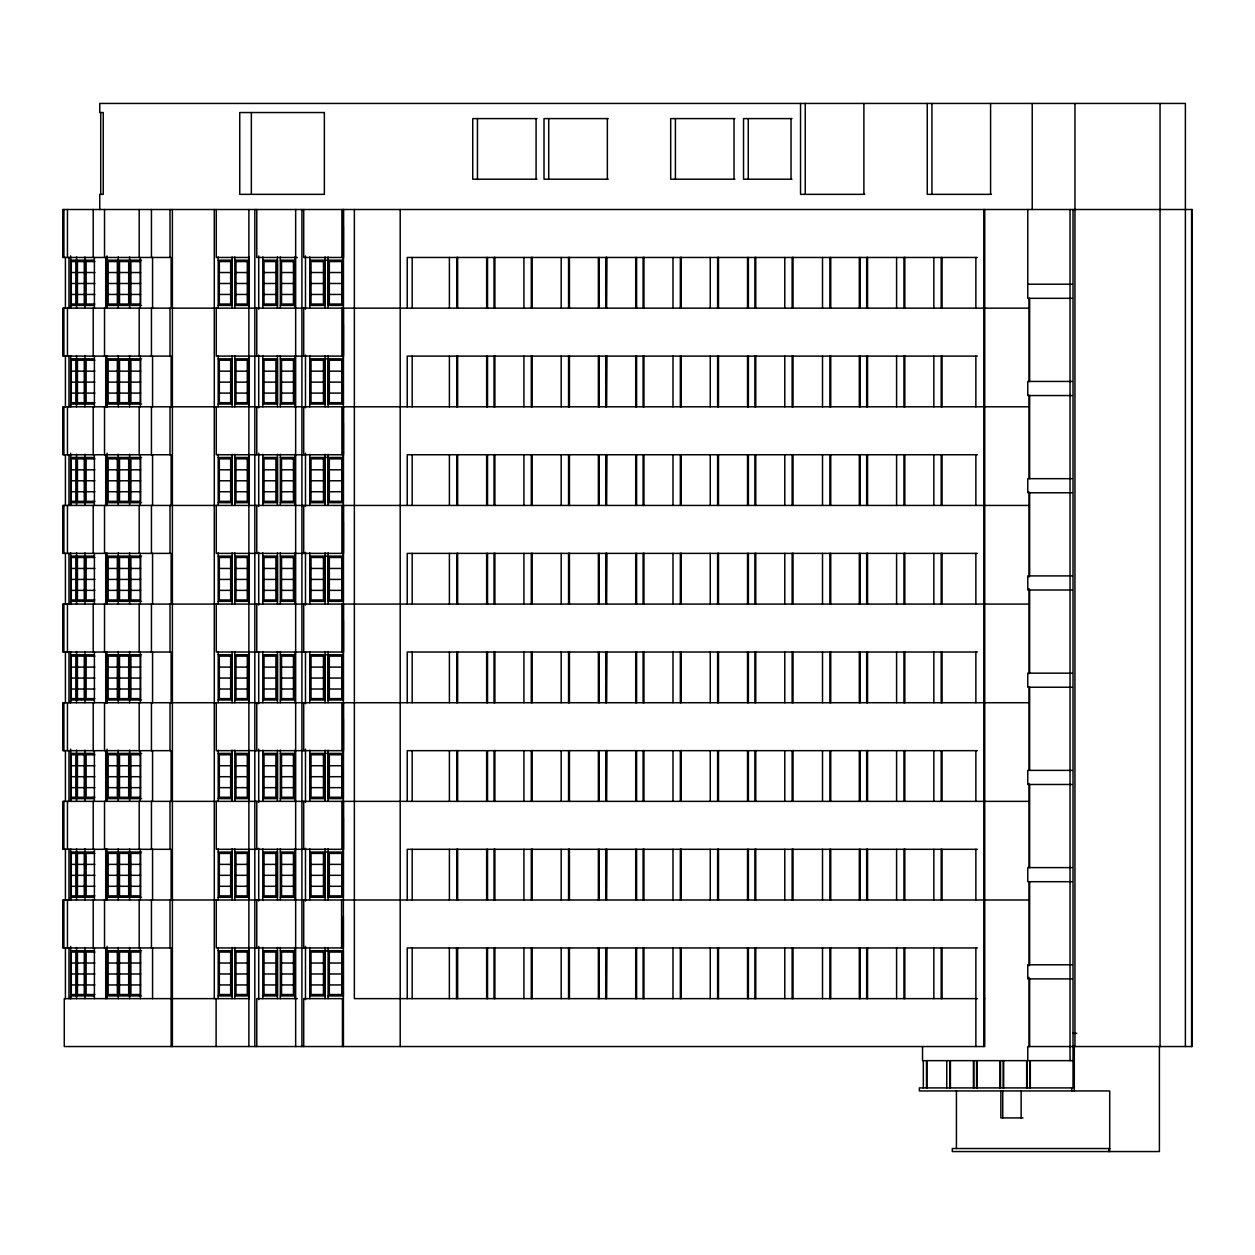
<?xml version="1.0" encoding="UTF-8"?>
<svg xmlns="http://www.w3.org/2000/svg" width="1255" height="1255" viewBox="0 0 1255 1255"><rect width="100%" height="100%" fill="white"/><g stroke="black" fill="none" stroke-linecap="round" stroke-linejoin="round"><path stroke-width="1.5" d="M76.539 998.635L76.539 947.447M76.539 899.992L76.539 848.804M76.539 801.365L76.539 750.161M76.539 702.722L76.539 651.518M76.539 604.079L76.539 552.89M76.539 505.436L76.539 454.247M76.539 406.793L76.539 355.604M76.539 308.15L76.539 256.961M84.963 998.635L84.963 947.447M84.963 899.992L84.963 848.804M84.963 801.365L84.963 750.161M84.963 702.722L84.963 651.518M84.963 604.079L84.963 552.89M84.963 505.436L84.963 454.247M84.963 406.793L84.963 355.604M84.963 308.15L84.963 256.961M106.926 899.992L106.926 897.262L141.58 897.262M106.926 801.365L106.926 798.619L141.58 798.619M106.926 702.722L106.926 699.976L141.58 699.976M106.926 604.079L106.926 601.333L141.58 601.333M106.926 505.436L106.926 502.69L141.58 502.69M106.926 406.793L106.926 404.047L141.58 404.047M106.926 308.15L106.926 305.404L141.58 305.404M118.268 702.722L118.268 651.518M118.268 604.079L118.268 552.89M118.268 505.436L118.268 454.247M118.268 406.793L118.268 355.604M118.268 308.15L118.268 256.961M118.268 998.635L118.268 947.447M118.268 899.992L118.268 848.804M118.268 801.365L118.268 750.161M129.61 998.635L129.61 947.447M129.61 899.992L129.61 848.804M129.61 801.365L129.61 750.161M129.61 702.722L129.61 651.518M129.61 604.079L129.61 552.89M129.61 505.436L129.61 454.247M129.61 406.793L129.61 355.604M129.61 308.15L129.61 256.961M232.097 947.447L232.097 998.635M232.097 848.804L232.097 899.992M232.097 750.161L232.097 801.365M232.097 651.518L232.097 702.722M232.097 552.89L232.097 604.079M232.097 454.247L232.097 505.436M232.097 355.604L232.097 406.793M232.097 256.961L232.097 308.15M248.741 947.447L248.741 995.905L234.826 995.905M248.741 848.804L248.741 897.262L234.826 897.262M248.741 750.161L248.741 798.619L234.826 798.619M248.741 651.518L248.741 699.976L234.826 699.976M248.741 552.89L248.741 601.333L234.826 601.333M248.741 454.247L248.741 502.69L234.826 502.69M248.741 355.604L248.741 404.047L234.826 404.047M248.741 256.961L248.741 305.404L234.826 305.404M277.449 947.447L277.449 995.905L262.813 995.905M277.449 848.804L277.449 897.262L262.813 897.262M277.449 750.161L277.449 798.619L262.813 798.619M277.449 651.518L277.449 699.976L262.813 699.976M277.449 552.89L277.449 601.333L262.813 601.333M277.449 454.247L277.449 502.69L262.813 502.69M277.449 355.604L277.449 404.047L262.813 404.047M277.449 256.961L277.449 305.404L262.813 305.404M294.972 947.447L294.972 995.905L280.336 995.905M294.972 848.804L294.972 897.262L280.336 897.262M294.972 750.161L294.972 798.619L280.336 798.619M294.972 651.518L294.972 699.976L280.336 699.976M294.972 552.89L294.972 601.333L280.336 601.333M294.972 454.247L294.972 502.69L280.336 502.69M294.972 355.604L294.972 404.047L280.336 404.047M294.972 256.961L294.972 305.404L280.336 305.404M325.061 947.447L325.061 995.905L309.765 995.905M325.061 848.804L325.061 897.262L309.765 897.262M325.061 750.161L325.061 798.619L309.765 798.619M325.061 651.518L325.061 699.976L309.765 699.976M325.061 552.89L325.061 601.333L309.765 601.333M325.061 454.247L325.061 502.69L309.765 502.69M325.061 355.604L325.061 404.047L309.765 404.047M325.061 256.961L325.061 305.404L309.765 305.404M328.088 852.051L328.088 897.262L343.368 897.262L343.368 817.789M328.088 753.408L328.088 798.619L343.368 798.619L343.368 719.162M328.088 654.765L328.088 699.976L343.368 699.976L343.368 620.519M328.088 556.122L328.088 601.333L343.368 601.333L343.368 521.876M328.088 457.479L328.088 502.69L343.368 502.69L343.368 423.233M328.088 358.836L328.088 404.047L343.368 404.047L343.368 324.59M328.088 260.193L328.088 305.404L343.368 305.404L343.368 225.947M343.368 916.432L343.368 995.905L328.088 995.905M606.604 257.259L606.447 308.15L606.604 257.463M606.604 355.902L606.447 406.793L606.604 356.106M606.604 454.545L606.447 505.436L606.604 454.749M606.604 553.188L606.447 604.079L606.604 553.377M606.604 651.831L606.447 702.722L606.604 652.02M606.604 750.474L606.447 801.365L606.604 750.663M606.604 849.117L606.447 899.992L606.604 849.306M606.604 947.76L606.447 998.635L606.604 947.949M536.967 118.597L472.743 118.597L472.743 179.198L536.967 179.198M608.22 118.597L544.011 118.597L544.011 179.198L608.22 179.198M734.912 118.597L670.688 118.597L670.688 179.198L734.912 179.198M791.952 118.597L743.54 118.597L743.54 179.198L791.952 179.198M864.773 194.352L800.549 194.352L800.549 103.443M991.45 194.352L927.241 194.352L927.241 103.443M248.929 257.463L216.268 257.463L216.268 209.507M297.435 257.463L256.773 257.463L256.773 209.507M977.394 257.463L407.232 257.463L407.232 308.15M70.751 260.193L93.952 260.193M107.02 260.193L141.58 260.193M218.197 260.193L232.081 260.193L232.081 305.404L218.197 305.404M234.826 260.193L248.71 260.193L248.741 308.15M262.813 260.193L277.433 260.193L277.449 308.15M280.336 260.193L294.956 260.193L294.972 308.15M309.765 260.193L343.352 260.193M94.862 261.573L86.124 261.573L86.124 304.039L94.862 304.039M71.284 272.523L76.053 272.523M77.434 272.523L84.273 272.523M86.124 272.523L94.862 272.523M108.15 272.523L117.343 272.523M119.492 272.523L128.685 272.523M130.897 272.523L140.607 272.523M219.327 272.523L230.653 272.523M235.971 272.523L247.298 272.523M264.021 272.523L275.927 272.523M281.528 272.523L293.45 272.523M311.02 272.523L323.461 272.523M329.328 272.523L341.768 272.523M71.284 283.489L76.053 283.489M77.434 283.489L84.273 283.489M86.124 283.489L94.862 283.489M108.15 283.489L117.343 283.489M119.492 283.489L128.685 283.489M130.897 283.489L140.607 283.489M219.327 283.489L230.653 283.489M235.971 283.489L247.298 283.489M264.021 283.489L275.927 283.489M281.528 283.489L293.45 283.489M311.02 283.489L323.461 283.489M329.328 283.489L341.768 283.489M1027.767 284.21L1071.927 284.21M71.284 294.454L76.053 294.454M77.434 294.454L84.273 294.454M86.124 294.454L94.862 294.454M108.15 294.454L117.343 294.454M119.492 294.454L128.685 294.454M130.897 294.454L140.607 294.454M219.327 294.454L230.653 294.454M235.971 294.454L247.298 294.454M264.021 294.454L275.927 294.454M281.528 294.454L293.45 294.454M311.02 294.454L323.461 294.454M329.328 294.454L341.768 294.454M1071.927 298.314L1027.767 298.314L1027.767 209.507M93.952 305.404L70.657 305.404L70.657 308.15L70.657 255.926M1029.037 308.15L62.75 308.15L62.75 356.106L171.135 356.106L171.135 406.793M977.394 356.106L407.232 356.106L407.232 406.793M70.751 358.836L93.952 358.836M107.02 358.836L141.58 358.836M218.197 358.836L232.081 358.836L232.081 404.047L218.197 404.047M234.826 358.836L248.71 358.836L248.741 406.793M262.813 358.836L277.433 358.836L277.449 406.793M280.336 358.836L294.956 358.836L294.972 406.793M309.765 358.836L343.352 358.836M94.862 360.216L86.124 360.216L86.124 402.682L94.862 402.682M71.284 371.166L76.053 371.166M77.434 371.166L84.273 371.166M86.124 371.166L94.862 371.166M108.15 371.166L117.343 371.166M119.492 371.166L128.685 371.166M130.897 371.166L140.607 371.166M219.327 371.166L230.653 371.166M235.971 371.166L247.298 371.166M264.021 371.166L275.927 371.166M281.528 371.166L293.45 371.166M311.02 371.166L323.461 371.166M329.328 371.166L341.768 371.166M1071.927 381.442L1027.767 381.442L1027.767 395.545L1071.927 395.545M71.284 382.132L76.053 382.132M77.434 382.132L84.273 382.132M86.124 382.132L94.862 382.132M108.15 382.132L117.343 382.132M119.492 382.132L128.685 382.132M130.897 382.132L140.607 382.132M219.327 382.132L230.653 382.132M235.971 382.132L247.298 382.132M264.021 382.132L275.927 382.132M281.528 382.132L293.45 382.132M311.02 382.132L323.461 382.132M329.328 382.132L341.768 382.132M71.284 393.097L76.053 393.097M77.434 393.097L84.273 393.097M86.124 393.097L94.862 393.097M108.15 393.097L117.343 393.097M119.492 393.097L128.685 393.097M130.897 393.097L140.607 393.097M219.327 393.097L230.653 393.097M235.971 393.097L247.298 393.097M264.021 393.097L275.927 393.097M281.528 393.097L293.45 393.097M311.02 393.097L323.461 393.097M329.328 393.097L341.768 393.097M93.952 404.047L70.657 404.047L70.657 406.793L70.657 355.604M1029.037 406.793L62.75 406.793L62.75 454.749L171.135 454.749L171.135 505.436M977.394 454.749L407.232 454.749L407.232 505.436M70.751 457.479L93.952 457.479M107.02 457.479L141.58 457.479M218.197 457.479L232.081 457.479L232.081 502.69L218.197 502.69M234.826 457.479L248.71 457.479L248.741 505.436M262.813 457.479L277.433 457.479L277.449 505.436M280.336 457.479L294.956 457.479L294.972 505.436M309.765 457.479L343.352 457.479M94.862 458.859L86.124 458.859L86.124 501.325L94.862 501.325M71.284 469.809L76.053 469.809M77.434 469.809L84.273 469.809M86.124 469.809L94.862 469.809M108.15 469.809L117.343 469.809M119.492 469.809L128.685 469.809M130.897 469.809L140.607 469.809M219.327 469.809L230.653 469.809M235.971 469.809L247.298 469.809M264.021 469.809L275.927 469.809M281.528 469.809L293.45 469.809M311.02 469.809L323.461 469.809M329.328 469.809L341.768 469.809M1071.927 478.673L1027.767 478.673L1027.767 492.776L1071.927 492.776M71.284 480.775L76.053 480.775M77.434 480.775L84.273 480.775M86.124 480.775L94.862 480.775M108.15 480.775L117.343 480.775M119.492 480.775L128.685 480.775M130.897 480.775L140.607 480.775M219.327 480.775L230.653 480.775M235.971 480.775L247.298 480.775M264.021 480.775L275.927 480.775M281.528 480.775L293.45 480.775M311.02 480.775L323.461 480.775M329.328 480.775L341.768 480.775M71.284 491.74L76.053 491.74M77.434 491.74L84.273 491.74M86.124 491.74L94.862 491.74M108.15 491.74L117.343 491.74M119.492 491.74L128.685 491.74M130.897 491.74L140.607 491.74M219.327 491.74L230.653 491.74M235.971 491.74L247.298 491.74M264.021 491.74L275.927 491.74M281.528 491.74L293.45 491.74M311.02 491.74L323.461 491.74M329.328 491.74L341.768 491.74M93.952 502.69L70.657 502.69L70.657 505.436L70.657 453.212M1029.037 505.436L62.75 505.436L62.75 553.377L171.135 553.377L171.135 604.079M977.394 553.377L407.232 553.377L407.232 604.079M70.751 556.122L93.952 556.122M107.02 556.122L141.58 556.122M218.197 556.122L232.081 556.122L232.081 601.333L218.197 601.333M234.826 556.122L248.71 556.122L248.741 604.079M262.813 556.122L277.433 556.122L277.449 604.079M280.336 556.122L294.956 556.122L294.972 604.079M309.765 556.122L343.352 556.122M94.862 557.487L86.124 557.487L86.124 599.968L94.862 599.968M71.284 568.452L76.053 568.452M77.434 568.452L84.273 568.452M86.124 568.452L94.862 568.452M108.15 568.452L117.343 568.452M119.492 568.452L128.685 568.452M130.897 568.452L140.607 568.452M219.327 568.452L230.653 568.452M235.971 568.452L247.298 568.452M264.021 568.452L275.927 568.452M281.528 568.452L293.45 568.452M311.02 568.452L323.461 568.452M329.328 568.452L341.768 568.452M1071.927 575.904L1027.767 575.904L1027.767 590.007L1071.927 590.007M71.284 579.418L76.053 579.418M77.434 579.418L84.273 579.418M86.124 579.418L94.862 579.418M108.15 579.418L117.343 579.418M119.492 579.418L128.685 579.418M130.897 579.418L140.607 579.418M219.327 579.418L230.653 579.418M235.971 579.418L247.298 579.418M264.021 579.418L275.927 579.418M281.528 579.418L293.45 579.418M311.02 579.418L323.461 579.418M329.328 579.418L341.768 579.418M71.284 590.368L76.053 590.368M77.434 590.368L84.273 590.368M86.124 590.368L94.862 590.368M108.15 590.368L117.343 590.368M119.492 590.368L128.685 590.368M130.897 590.368L140.607 590.368M219.327 590.368L230.653 590.368M235.971 590.368L247.298 590.368M264.021 590.368L275.927 590.368M281.528 590.368L293.45 590.368M311.02 590.368L323.461 590.368M329.328 590.368L341.768 590.368M93.952 601.333L70.657 601.333L70.657 604.079L70.657 552.89M1029.037 604.079L62.75 604.079L62.75 652.02L171.135 652.02L171.135 702.722M977.394 652.02L407.232 652.02L407.232 702.722M70.751 654.765L93.952 654.765M107.02 654.765L141.58 654.765M218.197 654.765L232.081 654.765L232.081 699.976L218.197 699.976M234.826 654.765L248.71 654.765L248.741 702.722M262.813 654.765L277.433 654.765L277.449 702.722M280.336 654.765L294.956 654.765L294.972 702.722M309.765 654.765L343.352 654.765M94.862 656.13L86.124 656.13L86.124 698.611L94.862 698.611M71.284 667.095L76.053 667.095M77.434 667.095L84.273 667.095M86.124 667.095L94.862 667.095M108.15 667.095L117.343 667.095M119.492 667.095L128.685 667.095M130.897 667.095L140.607 667.095M219.327 667.095L230.653 667.095M235.971 667.095L247.298 667.095M264.021 667.095L275.927 667.095M281.528 667.095L293.45 667.095M311.02 667.095L323.461 667.095M329.328 667.095L341.768 667.095M1071.927 673.151L1027.767 673.151L1027.767 687.238L1071.927 687.238M71.284 678.061L76.053 678.061M77.434 678.061L84.273 678.061M86.124 678.061L94.862 678.061M108.15 678.061L117.343 678.061M119.492 678.061L128.685 678.061M130.897 678.061L140.607 678.061M219.327 678.061L230.653 678.061M235.971 678.061L247.298 678.061M264.021 678.061L275.927 678.061M281.528 678.061L293.45 678.061M311.02 678.061L323.461 678.061M329.328 678.061L341.768 678.061M71.284 689.011L76.053 689.011M77.434 689.011L84.273 689.011M86.124 689.011L94.862 689.011M108.15 689.011L117.343 689.011M119.492 689.011L128.685 689.011M130.897 689.011L140.607 689.011M219.327 689.011L230.653 689.011M235.971 689.011L247.298 689.011M264.021 689.011L275.927 689.011M281.528 689.011L293.45 689.011M311.02 689.011L323.461 689.011M329.328 689.011L341.768 689.011M93.952 699.976L70.657 699.976L70.657 702.722L70.657 651.518M1029.037 702.722L62.75 702.722L62.75 750.663L171.135 750.663L171.135 801.365M977.394 750.663L407.232 750.663L407.232 801.365M70.751 753.408L93.952 753.408M107.02 753.408L141.58 753.408M218.197 753.408L232.081 753.408L232.081 798.619L218.197 798.619M234.826 753.408L248.71 753.408L248.741 801.365M262.813 753.408L277.433 753.408L277.449 801.365M280.336 753.408L294.956 753.408L294.972 801.365M309.765 753.408L343.352 753.408M94.862 754.773L86.124 754.773L86.124 797.254L94.862 797.254M71.284 765.738L76.053 765.738M77.434 765.738L84.273 765.738M86.124 765.738L94.862 765.738M108.15 765.738L117.343 765.738M119.492 765.738L128.685 765.738M130.897 765.738L140.607 765.738M219.327 765.738L230.653 765.738M235.971 765.738L247.298 765.738M264.021 765.738L275.927 765.738M281.528 765.738L293.45 765.738M311.02 765.738L323.461 765.738M329.328 765.738L341.768 765.738M1071.927 770.382L1027.767 770.382L1027.767 784.469L1071.927 784.469M71.284 776.704L76.053 776.704M77.434 776.704L84.273 776.704M86.124 776.704L94.862 776.704M108.15 776.704L117.343 776.704M119.492 776.704L128.685 776.704M130.897 776.704L140.607 776.704M219.327 776.704L230.653 776.704M235.971 776.704L247.298 776.704M264.021 776.704L275.927 776.704M281.528 776.704L293.45 776.704M311.02 776.704L323.461 776.704M329.328 776.704L341.768 776.704M71.284 787.654L76.053 787.654M77.434 787.654L84.273 787.654M86.124 787.654L94.862 787.654M108.15 787.654L117.343 787.654M119.492 787.654L128.685 787.654M130.897 787.654L140.607 787.654M219.327 787.654L230.653 787.654M235.971 787.654L247.298 787.654M264.021 787.654L275.927 787.654M281.528 787.654L293.45 787.654M311.02 787.654L323.461 787.654M329.328 787.654L341.768 787.654M93.952 798.619L70.657 798.619L70.657 801.365L70.657 749.141M1029.037 801.365L62.75 801.365L62.75 849.306L171.135 849.306L171.135 899.992M977.394 849.306L407.232 849.306L407.232 899.992M70.751 852.051L93.952 852.051M107.02 852.051L141.58 852.051M218.197 852.051L232.081 852.051L232.081 897.262L218.197 897.262M234.826 852.051L248.71 852.051L248.741 899.992M262.813 852.051L277.433 852.051L277.449 899.992M280.336 852.051L294.956 852.051L294.972 899.992M309.765 852.051L343.352 852.051M94.862 853.416L86.124 853.416L86.124 895.882L94.862 895.882M71.284 864.381L76.053 864.381M77.434 864.381L84.273 864.381M86.124 864.381L94.862 864.381M108.15 864.381L117.343 864.381M119.492 864.381L128.685 864.381M130.897 864.381L140.607 864.381M219.327 864.381L230.653 864.381M235.971 864.381L247.298 864.381M264.021 864.381L275.927 864.381M281.528 864.381L293.45 864.381M311.02 864.381L323.461 864.381M329.328 864.381L341.768 864.381M1071.927 867.613L1027.767 867.613L1027.767 881.7L1071.927 881.7M71.284 875.331L76.053 875.331M77.434 875.331L84.273 875.331M86.124 875.331L94.862 875.331M108.15 875.331L117.343 875.331M119.492 875.331L128.685 875.331M130.897 875.331L140.607 875.331M219.327 875.331L230.653 875.331M235.971 875.331L247.298 875.331M264.021 875.331L275.927 875.331M281.528 875.331L293.45 875.331M311.02 875.331L323.461 875.331M329.328 875.331L341.768 875.331M71.284 886.297L76.053 886.297M77.434 886.297L84.273 886.297M86.124 886.297L94.862 886.297M108.15 886.297L117.343 886.297M119.492 886.297L128.685 886.297M130.897 886.297L140.607 886.297M219.327 886.297L230.653 886.297M235.971 886.297L247.298 886.297M264.021 886.297L275.927 886.297M281.528 886.297L293.45 886.297M311.02 886.297L323.461 886.297M329.328 886.297L341.768 886.297M93.952 897.262L70.657 897.262L70.657 899.992L70.657 848.804M1029.037 899.992L62.75 899.992L62.75 947.949L171.135 947.949L171.135 1046.544M977.394 947.949L407.232 947.949L407.232 998.635M70.751 950.694L93.952 950.694M107.02 950.694L141.58 950.694M218.197 950.694L232.081 950.694L232.081 995.905L218.197 995.905M234.826 950.694L248.71 950.694L248.741 998.635M262.813 950.694L277.433 950.694L277.449 998.635M280.336 950.694L294.956 950.694L294.972 998.635M309.765 950.694L327.649 950.694M94.862 952.059L86.124 952.059L86.124 994.525L94.862 994.525M71.284 963.024L76.053 963.024M77.434 963.024L84.273 963.024M86.124 963.024L94.862 963.024M108.15 963.024L117.343 963.024M119.492 963.024L128.685 963.024M130.897 963.024L140.607 963.024M219.327 963.024L230.653 963.024M235.971 963.024L247.298 963.024M264.021 963.024L275.927 963.024M281.528 963.024L293.45 963.024M311.02 963.024L323.461 963.024M329.328 963.024L341.768 963.024M1071.927 964.797L1027.767 964.797L1027.767 978.884L1071.927 978.884M71.284 973.974L76.053 973.974M77.434 973.974L84.273 973.974M86.124 973.974L94.862 973.974M108.15 973.974L117.343 973.974M119.492 973.974L128.685 973.974M130.897 973.974L140.607 973.974M219.327 973.974L230.653 973.974M235.971 973.974L247.298 973.974M264.021 973.974L275.927 973.974M281.528 973.974L293.45 973.974M311.02 973.974L323.461 973.974M329.328 973.974L341.768 973.974M71.284 984.94L76.053 984.94M77.434 984.94L84.273 984.94M86.124 984.94L94.862 984.94M108.15 984.94L117.343 984.94M119.492 984.94L128.685 984.94M130.897 984.94L140.607 984.94M219.327 984.94L230.653 984.94M235.971 984.94L247.298 984.94M264.021 984.94L275.927 984.94M281.528 984.94L293.45 984.94M311.02 984.94L323.461 984.94M329.328 984.94L341.768 984.94M93.952 995.905L70.657 995.905L70.657 998.635L70.657 946.411M141.58 995.905L106.926 995.905L106.926 998.635L107.052 946.411M249.055 998.635L64.272 998.635L64.272 1046.544L984.736 1046.544L984.736 209.507M297.435 998.635L256.773 998.635L256.773 1046.544M343.446 998.635L303.71 998.635L303.71 1046.544M977.488 998.635L354.365 998.635L354.365 209.507M983.795 998.635L984.736 998.635M1072.837 1033.304L1076.743 1033.304M1073.025 1060.648L922.519 1060.648L922.519 1046.544M1023.029 1117.923L1000.863 1117.923L1000.863 1090.94M1109.718 1148.529L952.31 1148.529L952.31 1151.557L1159.4 1151.557L1159.4 1046.544M1191.591 209.507L1191.591 1046.544M1185.379 1046.544L1185.379 103.443L99.757 103.443L99.757 112.542L103.255 112.542L103.255 194.352L99.757 194.352L99.757 209.507M1160.044 103.443L1160.044 1046.544M1109.718 1151.557L1109.718 1090.94L919.35 1090.94L919.35 1087.912L1073.025 1087.912L1073.025 209.507M1108.777 1148.529L1108.777 1151.557M1074.955 103.443L1074.955 1046.544M1074.296 1046.544L1074.296 1090.94M1071.754 1087.912L1071.754 1090.94M1070.044 209.507L1070.044 1060.648M1032.222 103.443L1032.222 209.507M1030.308 1060.648L1030.308 1087.912M1029.837 1060.648L1029.837 1087.912M1029.649 298.314L1029.649 381.442M1029.649 395.545L1029.649 478.673M1029.649 492.776L1029.649 575.904M1029.649 590.007L1029.649 673.151M1029.649 687.238L1029.649 770.382M1029.649 784.469L1029.649 867.613M1029.649 881.7L1029.649 964.797M1029.649 978.884L1029.649 1046.544M1029.037 298.486L1029.037 381.646M1029.037 395.184L1029.037 478.359M1029.037 491.897L1029.037 577.002M1029.037 588.595L1029.037 673.7M1029.037 687.238L1029.037 770.413M1029.037 783.951L1029.037 867.111M1029.037 882.594L1029.037 965.754M1029.037 977.363L1029.037 1046.544M1027.767 1060.648L1027.767 1046.544L1192.25 1046.544L1192.25 209.507L62.75 209.507L62.75 257.463L171.135 257.463L171.135 308.15M1027.139 1060.648L1027.139 1087.912M1026.668 1060.648L1026.668 1087.912M1021.131 1090.94L1021.131 1117.923M1003.671 1060.648L1003.671 1087.912M1003.2 1060.648L1003.2 1087.912M1002.761 1090.94L1002.761 1117.923M1000.517 1060.648L1000.517 1087.912M1000.031 1060.648L1000.031 1087.912M990.587 103.443L990.587 194.352M983.795 209.507L983.795 1046.544M977.049 1060.648L977.049 1087.912M976.578 1060.648L976.578 1087.912M975.872 257.463L975.872 308.15M975.872 356.106L975.872 406.793M975.872 454.749L975.872 505.436M975.872 553.377L975.872 604.079M975.872 652.02L975.872 702.722M975.872 750.663L975.872 801.365M975.872 849.306L975.872 899.992M975.872 947.949L975.872 1046.544M973.88 1060.648L973.88 1087.912M973.409 1060.648L973.409 1087.912M956.42 1090.94L956.42 1148.529M950.412 1060.648L950.412 1087.912M949.941 1060.648L949.941 1087.912M946.772 1060.648L946.772 1087.912M942.081 257.463L942.081 308.15M942.081 356.106L942.081 406.793M942.081 454.749L942.081 505.436M942.081 553.377L942.081 604.079M942.081 652.02L942.081 702.722M942.081 750.663L942.081 801.365M942.081 849.306L942.081 899.992M942.081 947.949L942.081 998.635M941.203 257.463L941.203 308.15M941.203 356.106L941.203 406.793M941.203 454.749L941.203 505.436M941.203 553.377L941.203 604.079M941.203 652.02L941.203 702.722M941.203 750.663L941.203 801.365M941.203 849.306L941.203 899.992M941.203 947.949L941.203 998.635M933.846 257.463L933.846 308.15M933.846 356.106L933.846 406.793M933.846 454.749L933.846 505.436M933.846 553.377L933.846 604.079M933.846 652.02L933.846 702.722M933.846 750.663L933.846 801.365M933.846 849.306L933.846 899.992M933.846 947.949L933.846 998.635M931.947 103.443L931.947 194.352M926.959 1060.648L926.959 1087.912M926.488 1060.648L926.488 1087.912M923.319 1060.648L923.319 1087.912M904.824 257.259L904.824 308.15M904.824 355.902L904.824 406.793M904.824 454.545L904.824 505.436M904.824 553.188L904.824 604.079M904.824 651.831L904.824 702.722M904.824 750.474L904.824 801.365M904.824 849.117L904.824 899.992M904.824 947.76L904.824 998.635M903.945 257.463L903.945 308.15M903.945 356.106L903.945 406.793M903.945 454.749L903.945 505.436M903.945 553.377L903.945 604.079M903.945 652.02L903.945 702.722M903.945 750.663L903.945 801.365M903.945 849.306L903.945 899.992M903.945 947.949L903.945 998.635M896.588 257.463L896.588 308.15M896.588 356.106L896.588 406.793M896.588 454.749L896.588 505.436M896.588 553.377L896.588 604.079M896.588 652.02L896.588 702.722M896.588 750.663L896.588 801.365M896.588 849.306L896.588 899.992M896.588 947.949L896.588 998.635M867.55 257.259L867.55 308.15M867.55 355.902L867.55 406.793M867.55 454.545L867.55 505.436M867.55 553.188L867.55 604.079M867.55 651.831L867.55 702.722M867.55 750.474L867.55 801.365M867.55 849.117L867.55 899.992M867.55 947.76L867.55 998.635M866.672 257.463L866.672 308.15M866.672 356.106L866.672 406.793M866.672 454.749L866.672 505.436M866.672 553.377L866.672 604.079M866.672 652.02L866.672 702.722M866.672 750.663L866.672 801.365M866.672 849.306L866.672 899.992M866.672 947.949L866.672 998.635M863.895 103.443L863.895 194.352M860.193 257.463L860.193 308.15M860.193 356.106L860.193 406.793M860.193 454.749L860.193 505.436M860.193 553.377L860.193 604.079M860.193 652.02L860.193 702.722M860.193 750.663L860.193 801.365M860.193 849.306L860.193 899.992M860.193 947.949L860.193 998.635M859.314 257.463L859.314 308.15M859.314 356.106L859.314 406.793M859.314 454.749L859.314 505.436M859.314 553.377L859.314 604.079M859.314 652.02L859.314 702.722M859.314 750.663L859.314 801.365M859.314 849.306L859.314 899.992M859.314 947.949L859.314 998.635M830.747 257.463L830.747 308.15M830.747 356.106L830.747 406.793M830.747 454.749L830.747 505.436M830.747 553.377L830.747 604.079M830.747 652.02L830.747 702.722M830.747 750.663L830.747 801.365M830.747 849.306L830.747 899.992M830.747 947.949L830.747 998.635M829.869 257.463L829.869 308.15M829.869 356.106L829.869 406.793M829.869 454.749L829.869 505.436M829.869 553.377L829.869 604.079M829.869 652.02L829.869 702.722M829.869 750.663L829.869 801.365M829.869 849.306L829.869 899.992M829.869 947.949L829.869 998.635M822.511 257.463L822.511 308.15M822.511 356.106L822.511 406.793M822.511 454.749L822.511 505.436M822.511 553.377L822.511 604.079M822.511 652.02L822.511 702.722M822.511 750.663L822.511 801.365M822.511 849.306L822.511 899.992M822.511 947.949L822.511 998.635M805.255 103.443L805.255 194.352M793.019 257.259L793.019 308.15M793.019 355.902L793.019 406.793M793.019 454.545L793.019 505.436M793.019 553.188L793.019 604.079M793.019 651.831L793.019 702.722M793.019 750.474L793.019 801.365M793.019 849.117L793.019 899.992M793.019 947.76L793.019 998.635M792.14 257.463L792.14 308.15M792.14 356.106L792.14 406.793M792.14 454.749L792.14 505.436M792.14 553.377L792.14 604.079M792.14 652.02L792.14 702.722M792.14 750.663L792.14 801.365M792.14 849.306L792.14 899.992M792.14 947.949L792.14 998.635M791.042 118.597L791.042 179.198M784.783 257.463L784.783 308.15M784.783 356.106L784.783 406.793M784.783 454.749L784.783 505.436M784.783 553.377L784.783 604.079M784.783 652.02L784.783 702.722M784.783 750.663L784.783 801.365M784.783 849.306L784.783 899.992M784.783 947.949L784.783 998.635M755.761 257.259L755.761 308.15M755.761 355.902L755.761 406.793M755.761 454.545L755.761 505.436M755.761 553.188L755.761 604.079M755.761 651.831L755.761 702.722M755.761 750.474L755.761 801.365M755.761 849.117L755.761 899.992M755.761 947.76L755.761 998.635M754.883 257.463L754.883 308.15M754.883 356.106L754.883 406.793M754.883 454.749L754.883 505.436M754.883 553.377L754.883 604.079M754.883 652.02L754.883 702.722M754.883 750.663L754.883 801.365M754.883 849.306L754.883 899.992M754.883 947.949L754.883 998.635M748.247 118.597L748.247 179.198M748.388 257.463L748.388 308.15M748.388 356.106L748.388 406.793M748.388 454.749L748.388 505.436M748.388 553.377L748.388 604.079M748.388 652.02L748.388 702.722M748.388 750.663L748.388 801.365M748.388 849.306L748.388 899.992M748.388 947.949L748.388 998.635M747.525 257.463L747.525 308.15M747.525 356.106L747.525 406.793M747.525 454.749L747.525 505.436M747.525 553.377L747.525 604.079M747.525 652.02L747.525 702.722M747.525 750.663L747.525 801.365M747.525 849.306L747.525 899.992M747.525 947.949L747.525 998.635M734.034 118.597L734.034 179.198M718.488 257.259L718.488 308.15M718.488 355.902L718.488 406.793M718.488 454.545L718.488 505.436M718.488 553.188L718.488 604.079M718.488 651.831L718.488 702.722M718.488 750.474L718.488 801.365M718.488 849.117L718.488 899.992M718.488 947.76L718.488 998.635M717.609 257.463L717.609 308.15M717.609 356.106L717.609 406.793M717.609 454.749L717.609 505.436M717.609 553.377L717.609 604.079M717.609 652.02L717.609 702.722M717.609 750.663L717.609 801.365M717.609 849.306L717.609 899.992M717.609 947.949L717.609 998.635M710.252 257.463L710.252 308.15M710.252 356.106L710.252 406.793M710.252 454.749L710.252 505.436M710.252 553.377L710.252 604.079M710.252 652.02L710.252 702.722M710.252 750.663L710.252 801.365M710.252 849.306L710.252 899.992M710.252 947.949L710.252 998.635M681.23 257.259L681.23 308.15M681.23 355.902L681.23 406.793M681.23 454.545L681.23 505.436M681.23 553.188L681.23 604.079M681.23 651.831L681.23 702.722M681.23 750.474L681.23 801.365M681.23 849.117L681.23 899.992M681.23 947.76L681.23 998.635M680.351 257.463L680.351 308.15M680.351 356.106L680.351 406.793M680.351 454.749L680.351 505.436M680.351 553.377L680.351 604.079M680.351 652.02L680.351 702.722M680.351 750.663L680.351 801.365M680.351 849.306L680.351 899.992M680.351 947.949L680.351 998.635M675.41 118.597L675.41 179.198M672.994 257.463L672.994 308.15M672.994 356.106L672.994 406.793M672.994 454.749L672.994 505.436M672.994 553.377L672.994 604.079M672.994 652.02L672.994 702.722M672.994 750.663L672.994 801.365M672.994 849.306L672.994 899.992M672.994 947.949L672.994 998.635M643.956 257.259L643.956 308.15M643.956 355.902L643.956 406.793M643.956 454.545L643.956 505.436M643.956 553.188L643.956 604.079M643.956 651.831L643.956 702.722M643.956 750.474L643.956 801.365M643.956 849.117L643.956 899.992M643.956 947.76L643.956 998.635M643.093 257.463L643.093 308.15M643.093 356.106L643.093 406.793M643.093 454.749L643.093 505.436M643.093 553.377L643.093 604.079M643.093 652.02L643.093 702.722M643.093 750.663L643.093 801.365M643.093 849.306L643.093 899.992M643.093 947.949L643.093 998.635M636.599 257.463L636.599 308.15M636.599 356.106L636.599 406.793M636.599 454.749L636.599 505.436M636.599 553.377L636.599 604.079M636.599 652.02L636.599 702.722M636.599 750.663L636.599 801.365M636.599 849.306L636.599 899.992M636.599 947.949L636.599 998.635M635.72 257.463L635.72 308.15M635.72 356.106L635.72 406.793M635.72 454.749L635.72 505.436M635.72 553.377L635.72 604.079M635.72 652.02L635.72 702.722M635.72 750.663L635.72 801.365M635.72 849.306L635.72 899.992M635.72 947.949L635.72 998.635M607.357 118.597L607.357 179.198M605.726 257.463L605.726 308.15M605.726 356.106L605.726 406.793M605.726 454.749L605.726 505.436M605.726 553.377L605.726 604.079M605.726 652.02L605.726 702.722M605.726 750.663L605.726 801.365M605.726 849.306L605.726 899.992M605.726 947.949L605.726 998.635M599.231 257.463L599.231 308.15M599.231 356.106L599.231 406.793M599.231 454.749L599.231 505.436M599.231 553.377L599.231 604.079M599.231 652.02L599.231 702.722M599.231 750.663L599.231 801.365M599.231 849.306L599.231 899.992M599.231 947.949L599.231 998.635M598.368 257.463L598.368 308.15M598.368 356.106L598.368 406.793M598.368 454.749L598.368 505.436M598.368 553.377L598.368 604.079M598.368 652.02L598.368 702.722M598.368 750.663L598.368 801.365M598.368 849.306L598.368 899.992M598.368 947.949L598.368 998.635M569.425 257.259L569.425 308.15M569.425 355.902L569.425 406.793M569.425 454.545L569.425 505.436M569.425 553.188L569.425 604.079M569.425 651.831L569.425 702.722M569.425 750.474L569.425 801.365M569.425 849.117L569.425 899.992M569.425 947.76L569.425 998.635M568.562 257.463L568.562 308.15M568.562 356.106L568.562 406.793M568.562 454.749L568.562 505.436M568.562 553.377L568.562 604.079M568.562 652.02L568.562 702.722M568.562 750.663L568.562 801.365M568.562 849.306L568.562 899.992M568.562 947.949L568.562 998.635M561.189 257.463L561.189 308.15M561.189 356.106L561.189 406.793M561.189 454.749L561.189 505.436M561.189 553.377L561.189 604.079M561.189 652.02L561.189 702.722M561.189 750.663L561.189 801.365M561.189 849.306L561.189 899.992M561.189 947.949L561.189 998.635M548.717 118.597L548.717 179.198M536.089 118.597L536.089 179.198M532.167 257.259L532.167 308.15M532.167 355.902L532.167 406.793M532.167 454.545L532.167 505.436M532.167 553.188L532.167 604.079M532.167 651.831L532.167 702.722M532.167 750.474L532.167 801.365M532.167 849.117L532.167 899.992M532.167 947.76L532.167 998.635M531.289 257.463L531.289 308.15M531.289 356.106L531.289 406.793M531.289 454.749L531.289 505.436M531.289 553.377L531.289 604.079M531.289 652.02L531.289 702.722M531.289 750.663L531.289 801.365M531.289 849.306L531.289 899.992M531.289 947.949L531.289 998.635M523.931 257.463L523.931 308.15M523.931 356.106L523.931 406.793M523.931 454.749L523.931 505.436M523.931 553.377L523.931 604.079M523.931 652.02L523.931 702.722M523.931 750.663L523.931 801.365M523.931 849.306L523.931 899.992M523.931 947.949L523.931 998.635M494.894 257.259L494.894 308.15M494.894 355.902L494.894 406.793M494.894 454.545L494.894 505.436M494.894 553.188L494.894 604.079M494.894 651.831L494.894 702.722M494.894 750.474L494.894 801.365M494.894 849.117L494.894 899.992M494.894 947.76L494.894 998.635M494.031 257.463L494.031 308.15M494.031 356.106L494.031 406.793M494.031 454.749L494.031 505.436M494.031 553.377L494.031 604.079M494.031 652.02L494.031 702.722M494.031 750.663L494.031 801.365M494.031 849.306L494.031 899.992M494.031 947.949L494.031 998.635M487.536 257.463L487.536 308.15M487.536 356.106L487.536 406.793M487.536 454.749L487.536 505.436M487.536 553.377L487.536 604.079M487.536 652.02L487.536 702.722M487.536 750.663L487.536 801.365M487.536 849.306L487.536 899.992M487.536 947.949L487.536 998.635M486.658 257.463L486.658 308.15M486.658 356.106L486.658 406.793M486.658 454.749L486.658 505.436M486.658 553.377L486.658 604.079M486.658 652.02L486.658 702.722M486.658 750.663L486.658 801.365M486.658 849.306L486.658 899.992M486.658 947.949L486.658 998.635M477.449 118.597L477.449 179.198M457.636 257.259L457.636 308.15M457.636 355.902L457.636 406.793M457.636 454.545L457.636 505.436M457.636 553.188L457.636 604.079M457.636 651.831L457.636 702.722M457.636 750.474L457.636 801.365M457.636 849.117L457.636 899.992M457.636 947.76L457.636 998.635M456.757 257.463L456.757 308.15M456.757 356.106L456.757 406.793M456.757 454.749L456.757 505.436M456.757 553.377L456.757 604.079M456.757 652.02L456.757 702.722M456.757 750.663L456.757 801.365M456.757 849.306L456.757 899.992M456.506 947.949L456.506 998.635M449.4 257.463L449.4 308.15M449.4 356.106L449.4 406.793M449.4 454.749L449.4 505.436M449.4 553.377L449.4 604.079M449.4 652.02L449.4 702.722M449.4 750.663L449.4 801.365M449.4 849.306L449.4 899.992M449.353 947.949L449.353 998.635M412.189 257.463L412.189 308.15M412.189 356.106L412.189 406.793M412.189 454.749L412.189 505.436M412.189 553.377L412.189 604.079M412.189 652.02L412.189 702.722M412.189 750.663L412.189 801.365M412.189 849.306L412.189 899.992M412.189 947.949L412.189 998.635M400.204 209.507L400.204 1046.544M343.509 209.507L343.509 257.463L303.71 257.463L303.71 209.507M343.509 308.15L343.509 356.106L216.268 356.106L216.268 308.15M343.509 406.793L343.509 454.749L216.268 454.749L216.268 406.793M343.509 505.436L343.509 553.377L216.268 553.377L216.268 505.436M343.509 604.079L343.509 652.02L216.268 652.02L216.268 604.079M343.509 702.722L343.509 750.663L216.268 750.663L216.268 702.722M343.509 801.365L343.509 849.306L216.268 849.306L216.268 801.365M343.352 209.507L343.368 947.949L216.268 947.949L216.268 899.992M343.446 1046.544L343.352 950.694L325.045 950.694L325.061 998.635M342.442 998.635L342.442 1046.544M341.909 209.507L341.909 257.463M341.909 308.15L341.909 356.106M341.909 406.793L341.909 454.749M341.909 505.436L341.909 553.377M341.909 604.079L341.909 652.02M341.909 702.722L341.909 750.663M341.909 801.365L341.909 849.306M341.595 899.992L341.595 947.949M328.088 256.961L328.088 308.15M328.088 355.604L328.088 406.793M328.088 454.247L328.088 505.436M328.088 552.89L328.088 604.079M328.088 651.518L328.088 702.722M328.088 750.161L328.088 801.365M328.088 848.804L328.088 899.992M328.088 947.447L328.088 998.635M325.045 260.193L325.061 308.15M325.045 358.836L325.061 406.793M325.045 457.479L325.061 505.436M325.045 556.122L325.061 604.079M325.045 654.765L325.061 702.722M325.045 753.408L325.061 801.365M325.045 852.051L325.061 899.992M309.765 256.961L309.765 308.15M309.765 355.604L309.765 406.793M309.765 454.247L309.765 505.436M309.765 552.89L309.765 604.079M309.765 651.518L309.765 702.722M309.765 750.161L309.765 801.365M309.765 848.804L309.765 899.992M309.765 947.447L309.765 998.635M305.483 255.926L305.483 309.169M305.483 355.055L305.483 407.812M305.483 453.212L305.483 506.455M305.483 552.326L305.483 605.083M305.483 651.831L305.483 703.726M305.483 749.141L305.483 802.369M305.483 848.255L305.483 901.012M305.483 946.411L305.483 999.655M303.71 308.15L303.71 356.106M303.71 406.793L303.71 454.749M303.71 505.436L303.71 553.377M303.71 604.079L303.71 652.02M303.71 702.722L303.71 750.663M303.71 801.365L303.71 849.306M303.71 899.992L303.71 947.949M301.922 209.507L301.922 1046.544M295.662 209.507L295.662 1046.544M280.336 256.961L280.336 308.15M280.336 355.604L280.336 406.793M280.336 454.247L280.336 505.436M280.336 552.89L280.336 604.079M280.336 651.518L280.336 702.722M280.336 750.161L280.336 801.365M280.336 848.804L280.336 899.992M280.336 947.447L280.336 998.635M262.813 256.961L262.813 308.15M262.813 355.604L262.813 406.793M262.813 454.247L262.813 505.436M262.813 552.89L262.813 604.079M262.813 651.518L262.813 702.722M262.813 750.161L262.813 801.365M262.813 848.804L262.813 899.992M262.813 947.447L262.813 998.635M258.718 255.926L258.718 309.169M258.718 355.055L258.718 407.812M258.718 453.212L258.718 506.455M258.718 552.326L258.718 605.083M258.718 651.831L258.718 703.726M258.718 749.141L258.718 802.369M258.718 848.255L258.718 901.012M258.718 946.411L258.718 999.655M256.773 308.15L256.773 356.106M256.773 406.793L256.773 454.749M256.773 505.436L256.773 553.377M256.773 604.079L256.773 652.02M256.773 702.722L256.773 750.663M256.773 801.365L256.773 849.306M256.773 899.992L256.773 947.949M254.828 209.507L254.828 1046.544M251.345 112.542L251.345 194.352M248.882 209.507L248.882 1046.544M234.826 256.961L234.826 308.15M234.826 355.604L234.826 406.793M234.826 454.247L234.826 505.436M234.826 552.89L234.826 604.079M234.826 651.518L234.826 702.722M234.826 750.161L234.826 801.365M234.826 848.804L234.826 899.992M234.826 947.447L234.826 998.635M218.197 256.961L218.197 308.15M218.197 355.604L218.197 406.793M218.197 454.247L218.197 505.436M218.197 552.89L218.197 604.079M218.197 651.518L218.197 702.722M218.197 750.161L218.197 801.365M218.197 848.804L218.197 899.992M218.197 947.447L218.197 998.635M216.111 998.635L216.111 1046.544M214.291 209.507L214.291 998.635M172.39 209.507L172.39 1046.544M170.005 209.507L170.005 257.463M170.005 308.15L170.005 356.106M170.005 406.793L170.005 454.749M170.005 505.436L170.005 553.377M170.005 604.079L170.005 652.02M170.005 702.722L170.005 750.663M170.005 801.365L170.005 849.306M170.005 899.992L170.005 947.949M152.561 257.463L152.561 308.15M152.561 356.106L152.561 406.793M152.561 454.749L152.561 505.436M152.561 553.377L152.561 604.079M152.561 652.02L152.561 702.722M152.561 750.663L152.561 801.365M152.561 849.306L152.561 899.992M152.561 947.949L152.561 998.635M151.447 209.507L151.447 257.463M151.447 308.15L151.447 356.106M151.447 406.793L151.447 454.749M151.447 505.436L151.447 553.377M151.447 604.079L151.447 652.02M151.447 702.722L151.447 750.663M151.447 801.365L151.447 849.306M151.447 899.992L151.447 947.949M140.309 257.463L140.309 308.15M140.309 356.106L140.309 406.793M140.309 454.749L140.309 505.436M140.309 553.377L140.309 604.079M140.309 652.02L140.309 702.722M140.309 750.663L140.309 801.365M140.309 849.306L140.309 899.992M140.309 947.949L140.309 998.635M139.195 209.507L139.195 257.463M139.195 308.15L139.195 356.106M139.195 406.793L139.195 454.749M139.195 505.436L139.195 553.377M139.195 604.079L139.195 652.02M139.195 702.722L139.195 750.663M139.195 801.365L139.195 849.306M139.195 899.992L139.195 947.949M118.362 260.193L118.362 305.404M118.362 358.836L118.362 404.047M118.362 457.479L118.362 502.69M118.362 556.122L118.362 601.333M118.362 654.765L118.362 699.976M118.362 753.408L118.362 798.619M118.362 852.051L118.362 897.262M118.362 950.694L118.362 995.905M107.052 255.926L107.052 308.15M106.926 355.604L107.052 406.793M107.052 453.212L107.052 505.436M106.926 552.89L107.052 604.079M106.926 651.518L107.052 702.722M107.052 749.141L107.052 801.365M106.926 848.804L107.052 899.992M105.718 257.463L105.718 308.15M105.718 356.106L105.718 406.793M105.718 454.749L105.718 505.436M105.718 553.377L105.718 604.079M105.718 652.02L105.718 702.722M105.718 750.663L105.718 801.365M105.718 849.306L105.718 899.992M105.718 947.949L105.718 998.635M104.526 209.507L104.526 257.463M104.526 308.15L104.526 356.106M104.526 406.793L104.526 454.749M104.526 505.436L104.526 553.377M104.526 604.079L104.526 652.02M104.526 702.722L104.526 750.663M104.526 801.365L104.526 849.306M104.526 899.992L104.526 947.949M100.714 112.542L100.714 194.352M94.392 257.463L94.392 308.15M94.392 356.106L94.392 406.793M94.392 454.749L94.392 505.436M94.392 553.377L94.392 604.079M94.392 652.02L94.392 702.722M94.392 750.663L94.392 801.365M94.392 849.306L94.392 899.992M94.392 947.949L94.392 998.635M93.199 209.507L93.199 257.463M93.199 308.15L93.199 356.106M93.199 406.793L93.199 454.749M93.199 505.436L93.199 553.377M93.199 604.079L93.199 652.02M93.199 702.722L93.199 750.663M93.199 801.365L93.199 849.306M93.199 899.992L93.199 947.949M68.962 257.463L68.962 308.15M68.962 356.106L68.962 406.793M68.962 454.749L68.962 505.436M68.962 553.377L68.962 604.079M68.962 652.02L68.962 702.722M68.962 750.663L68.962 801.365M68.962 849.306L68.962 899.992M68.962 947.949L68.962 998.635M67.456 209.507L67.456 257.463M67.456 308.15L67.456 356.106M67.456 406.793L67.456 454.749M67.456 505.436L67.456 553.377M67.456 604.079L67.456 652.02M67.456 702.722L67.456 750.663M67.456 801.365L67.456 849.306M67.456 899.992L67.456 947.949M65.417 257.463L65.417 308.15M65.417 356.106L65.417 406.793M65.417 454.749L65.417 505.436M65.417 553.377L65.417 604.079M65.417 652.02L65.417 702.722M65.417 750.663L65.417 801.365M65.417 849.306L65.417 899.992M65.417 947.949L65.417 998.635M63.911 209.507L63.911 257.463M63.911 308.15L63.911 356.106M63.911 406.793L63.911 454.749M63.911 505.436L63.911 553.377M63.911 604.079L63.911 652.02M63.911 702.722L63.911 750.663M63.911 801.365L63.911 849.306M63.911 899.992L63.911 947.949M324.355 112.542L239.752 112.542L239.752 194.352L324.355 194.352L324.355 112.542M76.053 261.573L71.284 261.573L71.284 304.039L76.053 304.039L76.053 261.573M84.273 261.573L77.434 261.573L77.434 304.039L84.273 304.039L84.273 261.573M117.343 261.573L108.15 261.573L108.15 304.039L117.343 304.039L117.343 261.573M128.685 261.573L119.492 261.573L119.492 304.039L128.685 304.039L128.685 261.573M140.607 261.573L130.897 261.573L130.897 304.039L140.607 304.039L140.607 261.573M230.653 261.573L219.327 261.573L219.327 304.039L230.653 304.039L230.653 261.573M247.298 261.573L235.971 261.573L235.971 304.039L247.298 304.039L247.298 261.573M275.927 261.573L264.021 261.573L264.021 304.039L275.927 304.039L275.927 261.573M293.45 261.573L281.528 261.573L281.528 304.039L293.45 304.039L293.45 261.573M323.461 261.573L311.02 261.573L311.02 304.039L323.461 304.039L323.461 261.573M341.768 261.573L329.328 261.573L329.328 304.039L341.768 304.039L341.768 261.573M76.053 360.216L71.284 360.216L71.284 402.682L76.053 402.682L76.053 360.216M84.273 360.216L77.434 360.216L77.434 402.682L84.273 402.682L84.273 360.216M117.343 360.216L108.15 360.216L108.15 402.682L117.343 402.682L117.343 360.216M128.685 360.216L119.492 360.216L119.492 402.682L128.685 402.682L128.685 360.216M140.607 360.216L130.897 360.216L130.897 402.682L140.607 402.682L140.607 360.216M230.653 360.216L219.327 360.216L219.327 402.682L230.653 402.682L230.653 360.216M247.298 360.216L235.971 360.216L235.971 402.682L247.298 402.682L247.298 360.216M275.927 360.216L264.021 360.216L264.021 402.682L275.927 402.682L275.927 360.216M293.45 360.216L281.528 360.216L281.528 402.682L293.45 402.682L293.45 360.216M323.461 360.216L311.02 360.216L311.02 402.682L323.461 402.682L323.461 360.216M341.768 360.216L329.328 360.216L329.328 402.682L341.768 402.682L341.768 360.216M76.053 458.859L71.284 458.859L71.284 501.325L76.053 501.325L76.053 458.859M84.273 458.859L77.434 458.859L77.434 501.325L84.273 501.325L84.273 458.859M117.343 458.859L108.15 458.859L108.15 501.325L117.343 501.325L117.343 458.859M128.685 458.859L119.492 458.859L119.492 501.325L128.685 501.325L128.685 458.859M140.607 458.859L130.897 458.859L130.897 501.325L140.607 501.325L140.607 458.859M230.653 458.859L219.327 458.859L219.327 501.325L230.653 501.325L230.653 458.859M247.298 458.859L235.971 458.859L235.971 501.325L247.298 501.325L247.298 458.859M275.927 458.859L264.021 458.859L264.021 501.325L275.927 501.325L275.927 458.859M293.45 458.859L281.528 458.859L281.528 501.325L293.45 501.325L293.45 458.859M323.461 458.859L311.02 458.859L311.02 501.325L323.461 501.325L323.461 458.859M341.768 458.859L329.328 458.859L329.328 501.325L341.768 501.325L341.768 458.859M76.053 557.487L71.284 557.487L71.284 599.968L76.053 599.968L76.053 557.487M84.273 557.487L77.434 557.487L77.434 599.968L84.273 599.968L84.273 557.487M117.343 557.487L108.15 557.487L108.15 599.968L117.343 599.968L117.343 557.487M128.685 557.487L119.492 557.487L119.492 599.968L128.685 599.968L128.685 557.487M140.607 557.487L130.897 557.487L130.897 599.968L140.607 599.968L140.607 557.487M230.653 557.487L219.327 557.487L219.327 599.968L230.653 599.968L230.653 557.487M247.298 557.487L235.971 557.487L235.971 599.968L247.298 599.968L247.298 557.487M275.927 557.487L264.021 557.487L264.021 599.968L275.927 599.968L275.927 557.487M293.45 557.487L281.528 557.487L281.528 599.968L293.45 599.968L293.45 557.487M323.461 557.487L311.02 557.487L311.02 599.968L323.461 599.968L323.461 557.487M341.768 557.487L329.328 557.487L329.328 599.968L341.768 599.968L341.768 557.487M76.053 656.13L71.284 656.13L71.284 698.611L76.053 698.611L76.053 656.13M84.273 656.13L77.434 656.13L77.434 698.611L84.273 698.611L84.273 656.13M117.343 656.13L108.15 656.13L108.15 698.611L117.343 698.611L117.343 656.13M128.685 656.13L119.492 656.13L119.492 698.611L128.685 698.611L128.685 656.13M140.607 656.13L130.897 656.13L130.897 698.611L140.607 698.611L140.607 656.13M230.653 656.13L219.327 656.13L219.327 698.611L230.653 698.611L230.653 656.13M247.298 656.13L235.971 656.13L235.971 698.611L247.298 698.611L247.298 656.13M275.927 656.13L264.021 656.13L264.021 698.611L275.927 698.611L275.927 656.13M293.45 656.13L281.528 656.13L281.528 698.611L293.45 698.611L293.45 656.13M323.461 656.13L311.02 656.13L311.02 698.611L323.461 698.611L323.461 656.13M341.768 656.13L329.328 656.13L329.328 698.611L341.768 698.611L341.768 656.13M76.053 754.773L71.284 754.773L71.284 797.254L76.053 797.254L76.053 754.773M84.273 754.773L77.434 754.773L77.434 797.254L84.273 797.254L84.273 754.773M117.343 754.773L108.15 754.773L108.15 797.254L117.343 797.254L117.343 754.773M128.685 754.773L119.492 754.773L119.492 797.254L128.685 797.254L128.685 754.773M140.607 754.773L130.897 754.773L130.897 797.254L140.607 797.254L140.607 754.773M230.653 754.773L219.327 754.773L219.327 797.254L230.653 797.254L230.653 754.773M247.298 754.773L235.971 754.773L235.971 797.254L247.298 797.254L247.298 754.773M275.927 754.773L264.021 754.773L264.021 797.254L275.927 797.254L275.927 754.773M293.45 754.773L281.528 754.773L281.528 797.254L293.45 797.254L293.45 754.773M323.461 754.773L311.02 754.773L311.02 797.254L323.461 797.254L323.461 754.773M341.768 754.773L329.328 754.773L329.328 797.254L341.768 797.254L341.768 754.773M76.053 853.416L71.284 853.416L71.284 895.882L76.053 895.882L76.053 853.416M84.273 853.416L77.434 853.416L77.434 895.882L84.273 895.882L84.273 853.416M117.343 853.416L108.15 853.416L108.15 895.882L117.343 895.882L117.343 853.416M128.685 853.416L119.492 853.416L119.492 895.882L128.685 895.882L128.685 853.416M140.607 853.416L130.897 853.416L130.897 895.882L140.607 895.882L140.607 853.416M230.653 853.416L219.327 853.416L219.327 895.882L230.653 895.882L230.653 853.416M247.298 853.416L235.971 853.416L235.971 895.882L247.298 895.882L247.298 853.416M275.927 853.416L264.021 853.416L264.021 895.882L275.927 895.882L275.927 853.416M293.45 853.416L281.528 853.416L281.528 895.882L293.45 895.882L293.45 853.416M323.461 853.416L311.02 853.416L311.02 895.882L323.461 895.882L323.461 853.416M341.768 853.416L329.328 853.416L329.328 895.882L341.768 895.882L341.768 853.416M76.053 952.059L71.284 952.059L71.284 994.525L76.053 994.525L76.053 952.059M84.273 952.059L77.434 952.059L77.434 994.525L84.273 994.525L84.273 952.059M117.343 952.059L108.15 952.059L108.15 994.525L117.343 994.525L117.343 952.059M128.685 952.059L119.492 952.059L119.492 994.525L128.685 994.525L128.685 952.059M140.607 952.059L130.897 952.059L130.897 994.525L140.607 994.525L140.607 952.059M230.653 952.059L219.327 952.059L219.327 994.525L230.653 994.525L230.653 952.059M247.298 952.059L235.971 952.059L235.971 994.525L247.298 994.525L247.298 952.059M275.927 952.059L264.021 952.059L264.021 994.525L275.927 994.525L275.927 952.059M293.45 952.059L281.528 952.059L281.528 994.525L293.45 994.525L293.45 952.059M323.461 952.059L311.02 952.059L311.02 994.525L323.461 994.525L323.461 952.059M341.768 952.059L329.328 952.059L329.328 994.525L341.768 994.525L341.768 952.059"/></g></svg>
